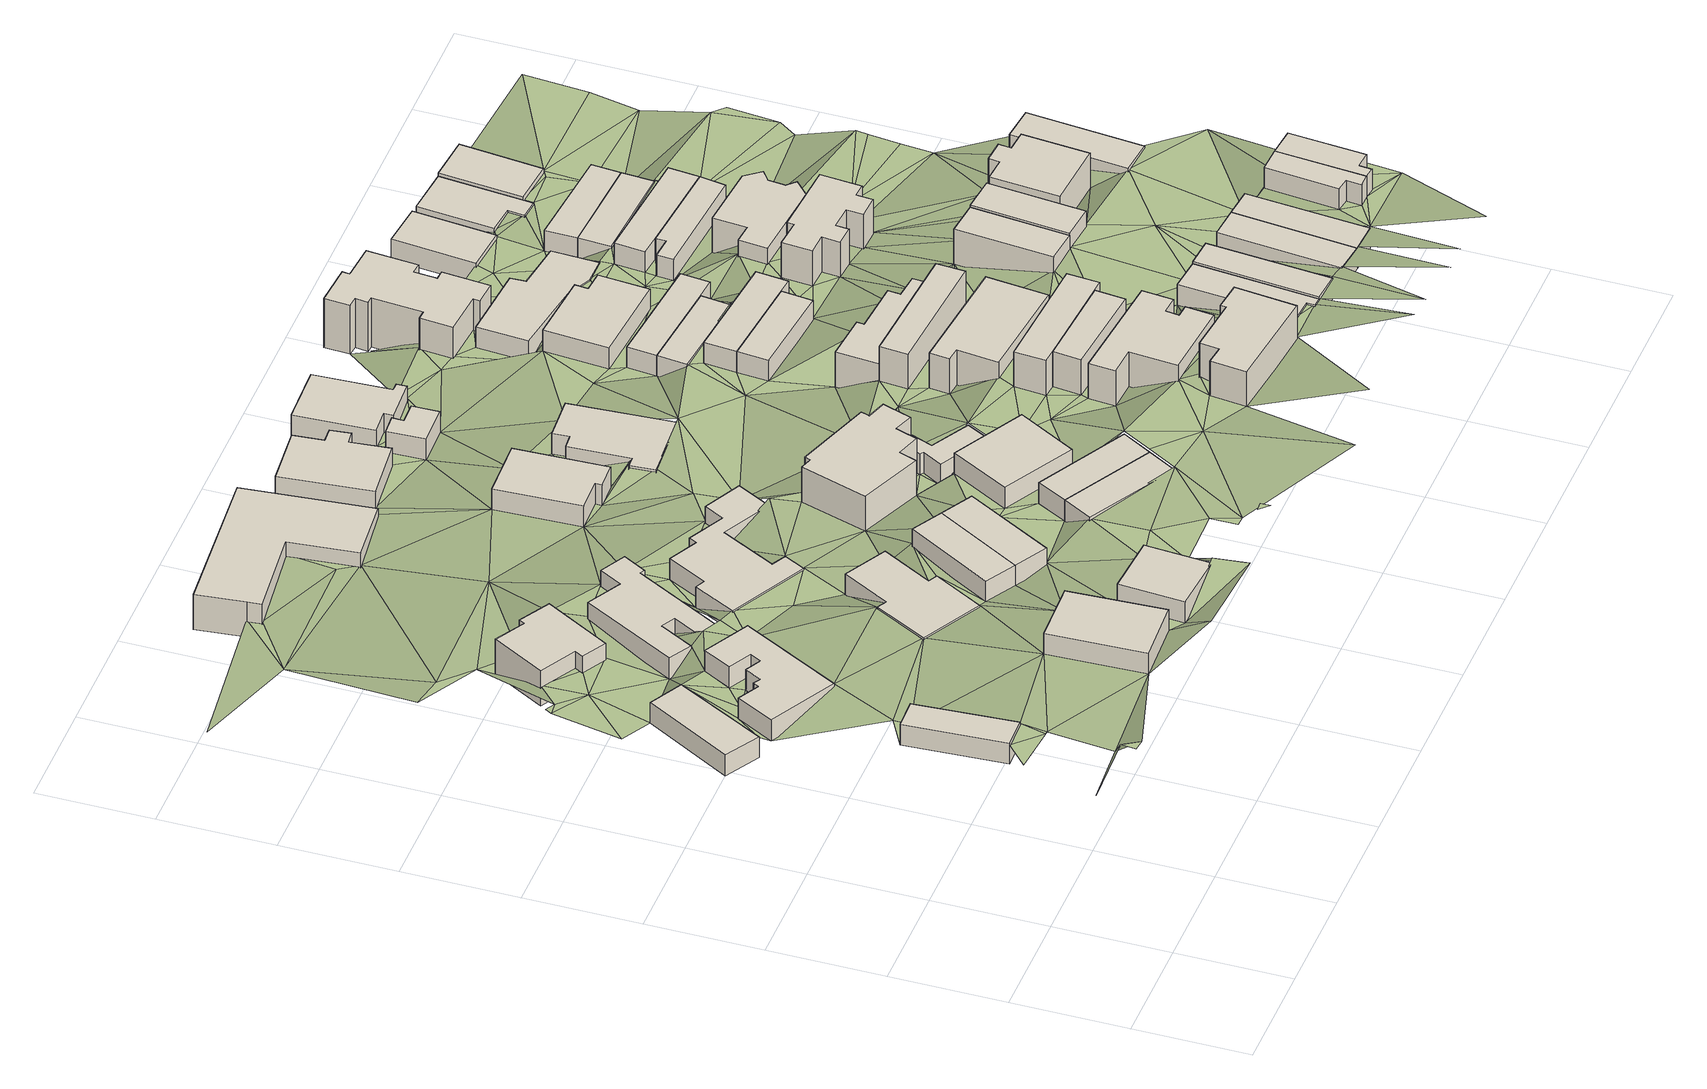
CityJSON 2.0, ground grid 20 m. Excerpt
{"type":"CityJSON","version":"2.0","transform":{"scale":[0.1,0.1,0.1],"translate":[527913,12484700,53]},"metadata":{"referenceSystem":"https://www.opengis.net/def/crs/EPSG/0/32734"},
"CityObjects":{
"building1":{"type":"Building","attributes":{"address":"2 Grand Vue Road Walmer Estate Cape Town","building":"house","building:levels":1,"building_height":4.1,"plus_code":"4FRW3C7V+P49","ground_height":88.6,"roof_height":92.7},"geometry":[{"type":"Solid","lod":"1","boundaries":[[[[0,1,2,3]],[[1,4,5,2]],[[4,6,7,5]],[[6,0,3,7]],[[3,2,5,7]],[[6,4,1,0]]]]}]},
"building2":{"type":"Building","attributes":{"address":"39 Worcester Road Cape Town","building":"house","building:levels":1,"building_height":4.1,"plus_code":"4FRW3C7V+V48","ground_height":80.64,"roof_height":84.74},"geometry":[{"type":"Solid","lod":"1","boundaries":[[[[8,9,10,11]],[[9,12,13,10]],[[12,14,15,13]],[[14,8,11,15]],[[11,10,13,15]],[[14,12,9,8]]]]}]},
"building3":{"type":"Building","attributes":{"address":"41 Worcester Road Cape Town","building":"house","building:levels":1,"building_height":4.1,"plus_code":"4FRW3C7V+R5F","ground_height":84.6,"roof_height":88.7},"geometry":[{"type":"Solid","lod":"1","boundaries":[[[[16,17,18,19]],[[17,20,21,18]],[[20,22,23,21]],[[22,24,25,23]],[[24,26,27,25]],[[26,28,29,27]],[[28,30,31,29]],[[30,32,33,31]],[[32,34,35,33]],[[34,36,37,35]],[[36,38,39,37]],[[38,16,19,39]],[[19,18,21,23,25,27,29,31,33,35,37,39]],[[38,36,34,32,30,28,26,24,22,20,17,16]]]]}]},
"building4":{"type":"Building","attributes":{"address":"42 Worcester Road Walmer Estate Cape Town","building":"house","building:levels":1,"building_height":4.1,"plus_code":"4FRW3C7V+M65","ground_height":93.87,"roof_height":97.97},"geometry":[{"type":"Solid","lod":"1","boundaries":[[[[40,41,42,43]],[[41,44,45,42]],[[44,46,47,45]],[[46,40,43,47]],[[43,42,45,47]],[[46,44,41,40]]]]}]},
"building5":{"type":"Building","attributes":{"address":"60 Chester Road Walmer Estate Cape Town","building":"house","building:levels":2,"building_height":6.9,"plus_code":"4FRW3C7V+X5H","ground_height":76.66,"roof_height":83.56},"geometry":[{"type":"Solid","lod":"1","boundaries":[[[[48,49,50,51]],[[49,52,53,50]],[[52,54,55,53]],[[54,56,57,55]],[[56,58,59,57]],[[58,60,61,59]],[[60,62,63,61]],[[62,48,51,63]],[[51,50,53,55,57,59,61,63]],[[62,60,58,56,54,52,49,48]]]]}]},
"building6":{"type":"Building","attributes":{"address":"44 Worcester Road Walmer Estate Cape Town","building":"house","building:levels":1,"building_height":4.1,"plus_code":"4FRW3C7V+J8J","ground_height":93.87,"roof_height":97.97},"geometry":[{"type":"Solid","lod":"1","boundaries":[[[[64,65,66,67]],[[65,68,69,66]],[[68,70,71,69]],[[70,64,67,71]],[[67,66,69,71]],[[70,68,65,64]]]]}]},
"building7":{"type":"Building","attributes":{"address":"49 Worcester Road Cape Town","building":"house","building:levels":1,"building_height":4.1,"plus_code":"4FRW3C7V+Q7M","ground_height":86.13,"roof_height":90.23},"geometry":[{"type":"Solid","lod":"1","boundaries":[[[[72,73,74,75]],[[73,76,77,74]],[[76,78,79,77]],[[78,80,81,79]],[[80,82,83,81]],[[82,84,85,83]],[[84,86,87,85]],[[86,72,75,87]],[[75,74,77,79,81,83,85,87]],[[86,84,82,80,78,76,73,72]]]]}]},
"building8":{"type":"Building","attributes":{"address":"62 Chester Road Walmer Estate Cape Town","building":"house","building:levels":1,"building_height":4.1,"plus_code":"4FRW3C7V+W6G","ground_height":80.64,"roof_height":84.74},"geometry":[{"type":"Solid","lod":"1","boundaries":[[[[88,89,90,91]],[[89,92,93,90]],[[92,94,95,93]],[[94,96,97,95]],[[96,98,99,97]],[[98,100,101,99]],[[100,102,103,101]],[[102,104,105,103]],[[104,106,107,105]],[[106,108,109,107]],[[108,110,111,109]],[[110,88,91,111]],[[91,90,93,95,97,99,101,103,105,107,109,111]],[[110,108,106,104,102,100,98,96,94,92,89,88]]]]}]},
"building9":{"type":"Building","attributes":{"address":"51 Worcester Road Cape Town","building":"house","building:levels":1,"building_height":4.1,"plus_code":"4FRW3C7V+Q83","ground_height":90.18,"roof_height":94.28},"geometry":[{"type":"Solid","lod":"1","boundaries":[[[[112,113,114,115]],[[113,116,117,114]],[[116,118,119,117]],[[118,112,115,119]],[[115,114,117,119]],[[118,116,113,112]]]]}]},
"building10":{"type":"Building","attributes":{"address":"53 Worcester Road Cape Town","building":"house","building:levels":1,"building_height":4.1,"plus_code":"4FRW3C7V+P8X","ground_height":90.18,"roof_height":94.28},"geometry":[{"type":"Solid","lod":"1","boundaries":[[[[112,118,119,115]],[[118,120,121,119]],[[120,122,123,121]],[[122,112,115,123]],[[115,119,121,123]],[[122,120,118,112]]]]}]},
"building11":{"type":"Building","attributes":{"address":"64 Chester Road Walmer Estate Cape Town","building":"house","building:levels":1,"building_height":4.1,"plus_code":"4FRW3C7V+V7W","ground_height":81.93,"roof_height":86.03},"geometry":[{"type":"Solid","lod":"1","boundaries":[[[[124,125,126,127]],[[125,128,129,126]],[[128,130,131,129]],[[130,132,133,131]],[[132,134,135,133]],[[134,136,137,135]],[[136,138,139,137]],[[138,140,141,139]],[[140,142,143,141]],[[142,144,145,143]],[[144,146,147,145]],[[146,148,149,147]],[[148,150,151,149]],[[150,124,127,151]],[[127,126,129,131,133,135,137,139,141,143,145,147,149,151]],[[150,148,146,144,142,140,138,136,134,132,130,128,125,124]]]]}]},
"building12":{"type":"Building","attributes":{"address":"Cape Town","building":"house","building:levels":1,"building_height":4.1,"plus_code":"4FRW3C7V+MCR","ground_height":91.37,"roof_height":95.47},"geometry":[{"type":"Solid","lod":"1","boundaries":[[[[152,153,154,155]],[[153,156,157,154]],[[156,158,159,157]],[[158,152,155,159]],[[155,154,157,159]],[[158,156,153,152]]]]}]},
"building13":{"type":"Building","attributes":{"address":"Walmer Estate Cape Town","building":"yes","building:levels":2,"building_height":6.9,"plus_code":"4FRW3C8V+48R","ground_height":69.37,"roof_height":76.27},"geometry":[{"type":"Solid","lod":"1","boundaries":[[[[160,161,162,163]],[[161,164,165,162]],[[164,166,167,165]],[[166,168,169,167]],[[168,170,171,169]],[[170,172,173,171]],[[172,160,163,173]],[[163,162,165,167,169,171,173]],[[172,170,168,166,164,161,160]]]]}]},
"building14":{"type":"Building","attributes":{"address":"34 Cape Town","building":"house","building:levels":1,"building_height":4.1,"plus_code":"4FRW3C7V+PC3","ground_height":91.37,"roof_height":95.47},"geometry":[{"type":"Solid","lod":"1","boundaries":[[[[153,152,155,154]],[[152,174,175,155]],[[174,176,177,175]],[[176,153,154,177]],[[154,155,175,177]],[[176,174,152,153]]]]}]},
"building15":{"type":"Building","attributes":{"address":"82 Upper Park Road Cape Town","building":"house","building:levels":1,"building_height":4.1,"plus_code":"4FRW3C7V+QC3","ground_height":91.37,"roof_height":95.47},"geometry":[{"type":"Solid","lod":"1","boundaries":[[[[178,179,180,181]],[[179,182,183,180]],[[182,184,185,183]],[[184,178,181,185]],[[181,180,183,185]],[[184,182,179,178]]]]}]},
"building16":{"type":"Building","attributes":{"address":"66 Chester Road Walmer Estate Cape Town","building":"house","building:levels":2,"building_height":6.9,"plus_code":"4FRW3C7V+R9Q","ground_height":87.43,"roof_height":94.33},"geometry":[{"type":"Solid","lod":"1","boundaries":[[[[186,187,188,189]],[[187,190,191,188]],[[190,192,193,191]],[[192,194,195,193]],[[194,196,197,195]],[[196,198,199,197]],[[198,200,201,199]],[[200,202,203,201]],[[202,204,205,203]],[[204,206,207,205]],[[206,208,209,207]],[[208,186,189,209]],[[189,188,191,193,195,197,199,201,203,205,207,209]],[[208,206,204,202,200,198,196,194,192,190,187,186]]]]}]},
"building17":{"type":"Building","attributes":{"address":"53 Chester Road Walmer Estate Cape Town","building":"house","building:levels":1,"building_height":4.1,"plus_code":"4FRW3C8V+296","ground_height":78.88,"roof_height":82.98},"geometry":[{"type":"Solid","lod":"1","boundaries":[[[[210,211,212,213]],[[211,214,215,212]],[[214,216,217,215]],[[216,218,219,217]],[[218,220,221,219]],[[220,210,213,221]],[[213,212,215,217,219,221]],[[220,218,216,214,211,210]]]]}]},
"building18":{"type":"Building","attributes":{"building":"garage","building:levels":1,"building_height":4.1,"plus_code":"4FRW3C7V+RC4","ground_height":87.43,"roof_height":91.53},"geometry":[{"type":"Solid","lod":"1","boundaries":[[[[222,223,224,225]],[[223,226,227,224]],[[226,228,229,227]],[[228,230,231,229]],[[230,232,233,231]],[[232,234,235,233]],[[234,236,237,235]],[[236,222,225,237]],[[225,224,227,229,231,233,235,237]],[[236,234,232,230,228,226,223,222]]]]}]},
"building19":{"type":"Building","attributes":{"address":"8 Coronation Road Walmer Estate Cape Town","building":"house","building:levels":2,"building_height":6.9,"plus_code":"4FRW3C8V+49R","ground_height":71.41,"roof_height":78.31},"geometry":[{"type":"Solid","lod":"1","boundaries":[[[[238,239,240,241]],[[239,242,243,240]],[[242,244,245,243]],[[244,246,247,245]],[[246,248,249,247]],[[248,250,251,249]],[[250,252,253,251]],[[252,238,241,253]],[[241,240,243,245,247,249,251,253]],[[252,250,248,246,244,242,239,238]]]]}]},
"building20":{"type":"Building","attributes":{"address":"76 Upper Park Road Walmer Estate Cape Town","building":"house","building:levels":1,"building_height":4.1,"plus_code":"4FRW3C7V+XCV","ground_height":78.88,"roof_height":82.98},"geometry":[{"type":"Solid","lod":"1","boundaries":[[[[254,255,256,257]],[[255,258,259,256]],[[258,260,261,259]],[[260,262,263,261]],[[262,264,265,263]],[[264,266,267,265]],[[266,268,269,267]],[[268,254,257,269]],[[257,256,259,261,263,265,267,269]],[[268,266,264,262,260,258,255,254]]]]}]},
"building21":{"type":"Building","attributes":{"address":"105 Upper Park Road Walmer Estate Cape Town","building":"house","building:levels":2,"building_height":6.9,"plus_code":"4FRW3C7V+MG5","ground_height":95.99,"roof_height":102.89},"geometry":[{"type":"Solid","lod":"1","boundaries":[[[[270,271,272,273]],[[271,274,275,272]],[[274,276,277,275]],[[276,278,279,277]],[[278,280,281,279]],[[280,282,283,281]],[[282,284,285,283]],[[284,270,273,285]],[[273,272,275,277,279,281,283,285]],[[284,282,280,278,276,274,271,270]]]]}]},
"building22":{"type":"Building","attributes":{"address":"Walmer Estate Cape Town","building":"garage","building:levels":1,"building_height":4.1,"plus_code":"4FRW3C8V+4C2","ground_height":75.05,"roof_height":79.15},"geometry":[{"type":"Solid","lod":"1","boundaries":[[[[286,287,288,289]],[[287,290,291,288]],[[290,292,293,291]],[[292,294,295,293]],[[294,296,297,295]],[[296,286,289,297]],[[289,288,291,293,295,297]],[[296,294,292,290,287,286]]]]}]},
"building23":{"type":"Building","attributes":{"address":"103 Upper Park Road Walmer Estate Cape Town","building":"house","building:levels":2,"building_height":6.9,"plus_code":"4FRW3C7V+PG5","ground_height":91.89,"roof_height":98.79},"geometry":[{"type":"Solid","lod":"1","boundaries":[[[[298,299,300,301]],[[299,302,303,300]],[[302,304,305,303]],[[304,306,307,305]],[[306,308,309,307]],[[308,310,311,309]],[[310,312,313,311]],[[312,314,315,313]],[[314,316,317,315]],[[316,298,301,317]],[[301,300,303,305,307,309,311,313,315,317]],[[316,314,312,310,308,306,304,302,299,298]]]]}]},
"building24":{"type":"Building","attributes":{"address":"99 Upper Park Road Walmer Estate Cape Town","building":"house","building:levels":2,"building_height":6.9,"plus_code":"4FRW3C7V+PGX","ground_height":91.89,"roof_height":98.79},"geometry":[{"type":"Solid","lod":"1","boundaries":[[[[318,319,320,321]],[[319,322,323,320]],[[322,324,325,323]],[[324,318,321,325]],[[321,320,323,325]],[[324,322,319,318]]]]}]},
"building25":{"type":"Building","attributes":{"address":"97 Upper Park Road Walmer Estate Cape Town","building":"house","building:levels":2,"building_height":6.9,"plus_code":"4FRW3C7V+QG9","ground_height":91.89,"roof_height":98.79},"geometry":[{"type":"Solid","lod":"1","boundaries":[[[[319,318,321,320]],[[318,326,327,321]],[[326,328,329,327]],[[328,330,331,329]],[[330,332,333,331]],[[332,319,320,333]],[[320,321,327,329,331,333]],[[332,330,328,326,318,319]]]]}]},
"building26":{"type":"Building","attributes":{"address":"10 Coronation Road Walmer Estate Cape Town","building":"house","building:levels":2,"building_height":6.9,"plus_code":"4FRW3C8V+5C3","ground_height":71.41,"roof_height":78.31},"geometry":[{"type":"Solid","lod":"1","boundaries":[[[[334,335,336,337]],[[335,338,339,336]],[[338,340,341,339]],[[340,342,343,341]],[[342,344,345,343]],[[344,346,347,345]],[[346,348,349,347]],[[348,334,337,349]],[[337,336,339,341,343,345,347,349]],[[348,346,344,342,340,338,335,334]]]]}]},
"building27":{"type":"Building","attributes":{"address":"95 Upper Park Road Walmer Estate Cape Town","building":"house","building:levels":2,"building_height":6.9,"plus_code":"4FRW3C7V+RH2","ground_height":87.96,"roof_height":94.86},"geometry":[{"type":"Solid","lod":"1","boundaries":[[[[350,351,352,353]],[[351,354,355,352]],[[354,356,357,355]],[[356,358,359,357]],[[358,360,361,359]],[[360,350,353,361]],[[353,352,355,357,359,361]],[[360,358,356,354,351,350]]]]}]},
"building28":{"type":"Building","attributes":{"address":"93 Upper Park Road Walmer Estate Cape Town","building":"house","building:levels":2,"building_height":6.9,"plus_code":"4FRW3C7V+RGX","ground_height":87.96,"roof_height":94.86},"geometry":[{"type":"Solid","lod":"1","boundaries":[[[[362,363,364,365]],[[363,366,367,364]],[[366,368,369,367]],[[368,370,371,369]],[[370,362,365,371]],[[365,364,367,369,371]],[[370,368,366,363,362]]]]}]},
"building29":{"type":"Building","attributes":{"address":"91 Upper Park Road Walmer Estate Cape Town","building":"house","building:levels":2,"building_height":6.9,"plus_code":"4FRW3C7V+VGH","ground_height":83.69,"roof_height":90.59},"geometry":[{"type":"Solid","lod":"1","boundaries":[[[[372,373,374,375]],[[373,376,377,374]],[[376,378,379,377]],[[378,380,381,379]],[[380,382,383,381]],[[382,384,385,383]],[[384,386,387,385]],[[386,372,375,387]],[[375,374,377,379,381,383,385,387]],[[386,384,382,380,378,376,373,372]]]]}]},
"building30":{"type":"Building","attributes":{"address":"89 Upper Park Road Walmer Estate Cape Town","building":"house","building:levels":1,"building_height":4.1,"plus_code":"4FRW3C7V+WGG","ground_height":83.69,"roof_height":87.79},"geometry":[{"type":"Solid","lod":"1","boundaries":[[[[388,389,390,391]],[[389,392,393,390]],[[392,394,395,393]],[[394,388,391,395]],[[391,390,393,395]],[[394,392,389,388]]]]}]},
"building31":{"type":"Building","attributes":{"address":"3 Eden Road Walmer Estate Cape Town","building":"house","building:levels":1,"building_height":4.1,"plus_code":"4FRW3C7V+MJF","ground_height":92.52,"roof_height":96.62},"geometry":[{"type":"Solid","lod":"1","boundaries":[[[[396,397,398,399]],[[397,400,401,398]],[[400,402,403,401]],[[402,404,405,403]],[[404,406,407,405]],[[406,396,399,407]],[[399,398,401,403,405,407]],[[406,404,402,400,397,396]]]]}]},
"building32":{"type":"Building","attributes":{"address":"87 Upper Park Road Walmer Estate Cape Town","building":"house","building:levels":1,"building_height":4.1,"plus_code":"4FRW3C7V+WGX","ground_height":83.69,"roof_height":87.79},"geometry":[{"type":"Solid","lod":"1","boundaries":[[[[389,388,391,390]],[[388,408,409,391]],[[408,410,411,409]],[[410,412,413,411]],[[412,389,390,413]],[[390,391,409,411,413]],[[412,410,408,388,389]]]]}]},
"building33":{"type":"Building","attributes":{"address":"85 Upper Park Road Walmer Estate Cape Town","building":"house","building:levels":1,"building_height":4.1,"plus_code":"4FRW3C7V+XGH","ground_height":79.6,"roof_height":83.7},"geometry":[{"type":"Solid","lod":"1","boundaries":[[[[414,415,416,417]],[[415,418,419,416]],[[418,420,421,419]],[[420,414,417,421]],[[417,416,419,421]],[[420,418,415,414]]]]}]},
"building34":{"type":"Building","attributes":{"address":"5 Eden Road Walmer Estate Cape Town","building":"house","building:levels":1,"building_height":4.1,"plus_code":"4FRW3C7V+MJH","ground_height":92.95,"roof_height":97.05},"geometry":[{"type":"Solid","lod":"1","boundaries":[[[[422,423,424,425]],[[423,426,427,424]],[[426,428,429,427]],[[428,422,425,429]],[[425,424,427,429]],[[428,426,423,422]]]]}]},
"building35":{"type":"Building","attributes":{"address":"83 Upper Park Road Walmer Estate Cape Town","building":"house","building:levels":1,"building_height":4.1,"plus_code":"4FRW3C7V+XGX","ground_height":79.6,"roof_height":83.7},"geometry":[{"type":"Solid","lod":"1","boundaries":[[[[414,420,421,417]],[[420,430,431,421]],[[430,432,433,431]],[[432,434,435,433]],[[434,414,417,435]],[[417,421,431,433,435]],[[434,432,430,420,414]]]]}]},
"building36":{"type":"Building","attributes":{"address":"81 Upper Park Road Walmer Estate Cape Town","building":"house","building:levels":1,"building_height":4.1,"plus_code":"4FRW3C8V+2GH","ground_height":79.6,"roof_height":83.7},"geometry":[{"type":"Solid","lod":"1","boundaries":[[[[436,437,438,439]],[[437,440,441,438]],[[440,442,443,441]],[[442,444,445,443]],[[444,446,447,445]],[[446,436,439,447]],[[439,438,441,443,445,447]],[[446,444,442,440,437,436]]]]}]},
"building37":{"type":"Building","attributes":{"address":"7 Eden Road Walmer Estate Cape Town","building":"house","building:levels":1,"building_height":4.1,"plus_code":"4FRW3C7V+MM8","ground_height":92.95,"roof_height":97.05},"geometry":[{"type":"Solid","lod":"1","boundaries":[[[[448,449,450,451]],[[449,452,453,450]],[[452,454,455,453]],[[454,448,451,455]],[[451,450,453,455]],[[454,452,449,448]]]]}]},
"building38":{"type":"Building","attributes":{"address":"77 Upper Park Road Walmer Estate Cape Town","building":"house","building:levels":3,"building_height":9.7,"plus_code":"4FRW3C8V+4GP","ground_height":71.91,"roof_height":81.61},"geometry":[{"type":"Solid","lod":"1","boundaries":[[[[456,457,458,459]],[[457,460,461,458]],[[460,462,463,461]],[[462,464,465,463]],[[464,466,467,465]],[[466,468,469,467]],[[468,470,471,469]],[[470,472,473,471]],[[472,474,475,473]],[[474,476,477,475]],[[476,478,479,477]],[[478,480,481,479]],[[480,482,483,481]],[[482,484,485,483]],[[484,486,487,485]],[[486,488,489,487]],[[488,490,491,489]],[[490,456,459,491]],[[459,458,461,463,465,467,469,471,473,475,477,479,481,483,485,487,489,491]],[[490,488,486,484,482,480,478,476,474,472,470,468,466,464,462,460,457,456]]]]}]},
"building39":{"type":"Building","attributes":{"address":"72B Chester Road Walmer Estate Cape Town","building":"apartments","building:levels":2,"building_height":6.9,"plus_code":"4FRW3C7V+RJ9","ground_height":88.38,"roof_height":95.28},"geometry":[{"type":"Solid","lod":"1","boundaries":[[[[492,493,494,495]],[[493,496,497,494]],[[496,498,499,497]],[[498,492,495,499]],[[495,494,497,499]],[[498,496,493,492]]]]}]},
"building40":{"type":"Building","attributes":{"address":"79 Upper Park Road Walmer Estate Cape Town","building":"house","building:levels":1,"building_height":4.1,"plus_code":"4FRW3C8V+3HC","ground_height":75.79,"roof_height":79.89},"geometry":[{"type":"Solid","lod":"1","boundaries":[[[[500,501,502,503]],[[501,504,505,502]],[[504,506,507,505]],[[506,508,509,507]],[[508,510,511,509]],[[510,512,513,511]],[[512,514,515,513]],[[514,500,503,515]],[[503,502,505,507,509,511,513,515]],[[514,512,510,508,506,504,501,500]]]]}]},
"building41":{"type":"Building","attributes":{"address":"9 Eden Road Walmer Estate Cape Town","building":"house","building:levels":1,"building_height":4.1,"plus_code":"4FRW3C7V+MP6","ground_height":92.95,"roof_height":97.05},"geometry":[{"type":"Solid","lod":"1","boundaries":[[[[449,448,451,450]],[[448,516,517,451]],[[516,518,519,517]],[[518,449,450,519]],[[450,451,517,519]],[[518,516,448,449]]]]}]},
"building42":{"type":"Building","attributes":{"address":"72A Chester Road Walmer Estate Cape Town","building":"apartments","building:levels":2,"building_height":6.9,"plus_code":"4FRW3C7V+RM7","ground_height":88.69,"roof_height":95.59},"geometry":[{"type":"Solid","lod":"1","boundaries":[[[[520,521,522,523]],[[521,524,525,522]],[[524,526,527,525]],[[526,520,523,527]],[[523,522,525,527]],[[526,524,521,520]]]]}]},
"building43":{"type":"Building","attributes":{"address":"84 Upper Duke Street Walmer Estate Cape Town","building":"house","building:levels":2,"building_height":6.9,"plus_code":"4FRW3C7V+WJQ","ground_height":84.19,"roof_height":91.09},"geometry":[{"type":"Solid","lod":"1","boundaries":[[[[528,529,530,531]],[[529,532,533,530]],[[532,534,535,533]],[[534,536,537,535]],[[536,538,539,537]],[[538,540,541,539]],[[540,542,543,541]],[[542,544,545,543]],[[544,546,547,545]],[[546,548,549,547]],[[548,550,551,549]],[[550,552,553,551]],[[552,554,555,553]],[[554,528,531,555]],[[531,530,533,535,537,539,541,543,545,547,549,551,553,555]],[[554,552,550,548,546,544,542,540,538,536,534,532,529,528]]]]}]},
"building44":{"type":"Building","attributes":{"address":"11 Eden Road Walmer Estate Cape Town","building":"house","building:levels":1,"building_height":4.1,"plus_code":"4FRW3C7V+MP8","ground_height":97.29,"roof_height":101.39},"geometry":[{"type":"Solid","lod":"1","boundaries":[[[[556,557,558,559]],[[557,560,561,558]],[[560,562,563,561]],[[562,564,565,563]],[[564,566,567,565]],[[566,556,559,567]],[[559,558,561,563,565,567]],[[566,564,562,560,557,556]]]]}]},
"building45":{"type":"Building","attributes":{"address":"13 Eden Road Walmer Estate Cape Town","building":"house","building:levels":1,"building_height":4.1,"plus_code":"4FRW3C7V+MQ6","ground_height":97.29,"roof_height":101.39},"geometry":[{"type":"Solid","lod":"1","boundaries":[[[[557,556,559,558]],[[556,568,569,559]],[[568,570,571,569]],[[570,572,573,571]],[[572,574,575,573]],[[574,557,558,575]],[[558,559,569,571,573,575]],[[574,572,570,568,556,557]]]]}]},
"building46":{"type":"Building","attributes":{"address":"82 Upper Duke Street Walmer Estate Cape Town","building":"house","building:levels":2,"building_height":6.9,"plus_code":"4FRW3C7V+XM6","ground_height":80.09,"roof_height":86.99},"geometry":[{"type":"Solid","lod":"1","boundaries":[[[[576,577,578,579]],[[577,580,581,578]],[[580,582,583,581]],[[582,584,585,583]],[[584,586,587,585]],[[586,588,589,587]],[[588,590,591,589]],[[590,592,593,591]],[[592,594,595,593]],[[594,576,579,595]],[[579,578,581,583,585,587,589,591,593,595]],[[594,592,590,588,586,584,582,580,577,576]]]]}]},
"building47":{"type":"Building","attributes":{"address":"80 Upper Duke Street Walmer Estate Cape Town","building":"house","building:levels":1,"building_height":4.1,"plus_code":"4FRW3C8V+2J5","ground_height":80.09,"roof_height":84.19},"geometry":[{"type":"Solid","lod":"1","boundaries":[[[[596,597,598,599]],[[597,600,601,598]],[[600,602,603,601]],[[602,604,605,603]],[[604,606,607,605]],[[606,596,599,607]],[[599,598,601,603,605,607]],[[606,604,602,600,597,596]]]]}]},
"building48":{"type":"Building","attributes":{"address":"74 Chester Road Walmer Estate Cape Town","building":"house","building:levels":2,"building_height":6.9,"plus_code":"4FRW3C7V+RP7","ground_height":88.69,"roof_height":95.59},"geometry":[{"type":"Solid","lod":"1","boundaries":[[[[608,609,610,611]],[[609,612,613,610]],[[612,614,615,613]],[[614,616,617,615]],[[616,618,619,617]],[[618,620,621,619]],[[620,622,623,621]],[[622,608,611,623]],[[611,610,613,615,617,619,621,623]],[[622,620,618,616,614,612,609,608]]]]}]},
"building49":{"type":"Building","attributes":{"address":"78 Upper Duke Street Walmer Estate Cape Town","building":"house","building:levels":1,"building_height":4.1,"plus_code":"4FRW3C8V+2MC","ground_height":80.09,"roof_height":84.19},"geometry":[{"type":"Solid","lod":"1","boundaries":[[[[596,624,625,599]],[[624,626,627,625]],[[626,628,629,627]],[[628,597,598,629]],[[597,596,599,598]],[[599,625,627,629,598]],[[597,628,626,624,596]]]]}]},
"building50":{"type":"Building","attributes":{"address":"20 Coronation Road Walmer Estate Cape Town","building":"house","building:levels":1,"building_height":4.1,"plus_code":"4FRW3C8V+4JV","ground_height":72.32,"roof_height":76.42},"geometry":[{"type":"Solid","lod":"1","boundaries":[[[[630,631,632,633]],[[631,634,635,632]],[[634,636,637,635]],[[636,630,633,637]],[[633,632,635,637]],[[636,634,631,630]]]]}]},
"building51":{"type":"Building","attributes":{"address":"Upper Duke Street Walmer Estate Cape Town","building":"house","building:levels":1,"building_height":4.1,"plus_code":"4FRW3C8V+3M3","ground_height":76.16,"roof_height":80.26},"geometry":[{"type":"Solid","lod":"1","boundaries":[[[[638,639,640,641]],[[639,642,643,640]],[[642,644,645,643]],[[644,638,641,645]],[[641,640,643,645]],[[644,642,639,638]]]]}]},
"building52":{"type":"Building","attributes":{"address":"Upper Duke Street Walmer Estate Cape Town","building":"house","building:levels":1,"building_height":4.1,"plus_code":"4FRW3C8V+3MF","ground_height":76.16,"roof_height":80.26},"geometry":[{"type":"Solid","lod":"1","boundaries":[[[[639,638,641,640]],[[638,646,647,641]],[[646,648,649,647]],[[648,639,640,649]],[[640,641,647,649]],[[648,646,638,639]]]]}]},
"building53":{"type":"Building","attributes":{"address":"76 Chester Road Walmer Estate Cape Town","building":"house","building:levels":1,"building_height":4.1,"plus_code":"4FRW3C7V+RQ2","ground_height":89.07,"roof_height":93.17},"geometry":[{"type":"Solid","lod":"1","boundaries":[[[[650,651,652,653]],[[651,654,655,652]],[[654,656,657,655]],[[656,650,653,657]],[[653,652,655,657]],[[656,654,651,650]]]]}]},
"building54":{"type":"Building","attributes":{"address":"22 Coronation Road Walmer Estate Cape Town","building":"house","building:levels":1,"building_height":4.1,"plus_code":"4FRW3C8V+4MR","ground_height":72.32,"roof_height":76.42},"geometry":[{"type":"Solid","lod":"1","boundaries":[[[[658,659,660,661]],[[659,662,663,660]],[[662,664,665,663]],[[664,666,667,665]],[[666,668,669,667]],[[668,670,671,669]],[[670,658,661,671]],[[661,660,663,665,667,669,671]],[[670,668,666,664,662,659,658]]]]}]},
"building55":{"type":"Building","attributes":{"address":"24 Coronation Road Walmer Estate Cape Town","building":"house","building:levels":1,"building_height":4.1,"plus_code":"4FRW3C8V+4MQ","ground_height":72.94,"roof_height":77.04},"geometry":[{"type":"Solid","lod":"1","boundaries":[[[[672,673,674,675]],[[673,676,677,674]],[[676,678,679,677]],[[678,672,675,679]],[[675,674,677,679]],[[678,676,673,672]]]]}]},
"terrain1":{"type":"TINRelief","geometry":[{"type":"CompositeSurface","lod":"1","boundaries":[[[680,681,682]],[[683,681,684]],[[681,683,682]],[[685,686,687]],[[688,686,685]],[[686,689,687]],[[686,688,689]],[[683,40,682]],[[688,682,40]],[[6,690,0]],[[46,689,688]],[[38,36,691]],[[689,46,6]],[[692,38,690]],[[46,688,40]],[[691,36,693]],[[81,690,6]],[[36,34,694]],[[694,34,32]],[[36,694,693]],[[8,695,696]],[[28,694,32]],[[81,692,690]],[[697,696,695]],[[6,46,81]],[[32,30,28]],[[22,694,28]],[[693,694,22]],[[698,697,699]],[[699,697,695]],[[22,28,24]],[[8,693,96]],[[41,40,700]],[[24,28,26]],[[693,22,20]],[[695,8,96]],[[699,695,701]],[[20,96,693]],[[701,695,702]],[[41,700,65]],[[703,699,701]],[[79,692,81]],[[46,83,81]],[[695,96,704]],[[96,20,705]],[[692,79,706]],[[707,701,702]],[[702,695,704]],[[46,44,83]],[[64,41,65]],[[20,708,705]],[[64,44,41]],[[708,20,706]],[[709,710,703]],[[711,65,700]],[[48,703,701]],[[710,709,712]],[[713,705,708]],[[706,714,708]],[[96,715,704]],[[83,44,116]],[[711,716,65]],[[703,48,60]],[[714,706,717]],[[79,718,706]],[[708,719,713]],[[62,60,48]],[[116,44,118]],[[720,44,64]],[[717,706,718]],[[721,712,722]],[[73,79,77]],[[704,715,723]],[[83,116,85]],[[118,44,720]],[[79,73,718]],[[724,716,711]],[[138,714,717]],[[725,709,703]],[[64,726,720]],[[726,716,724]],[[703,60,725]],[[727,717,718]],[[714,138,728]],[[729,85,116]],[[709,730,712]],[[727,718,73]],[[731,723,715]],[[726,724,732]],[[60,723,725]],[[729,87,85]],[[731,715,733]],[[712,734,722]],[[726,735,720]],[[87,729,736]],[[136,134,138]],[[73,736,727]],[[728,138,737]],[[735,726,732]],[[724,738,732]],[[134,737,138]],[[723,731,725]],[[730,709,725]],[[739,734,712]],[[737,134,740]],[[720,735,153]],[[741,742,743]],[[727,736,198]],[[198,736,729]],[[744,745,738]],[[153,746,720]],[[747,727,198]],[[130,740,134]],[[748,747,749]],[[720,746,750]],[[198,729,751]],[[730,739,712]],[[132,130,134]],[[735,732,752]],[[732,738,752]],[[214,731,740]],[[752,738,745]],[[725,731,214]],[[753,740,130]],[[176,746,153]],[[746,182,750]],[[196,747,198]],[[749,747,754]],[[755,734,739]],[[182,746,176]],[[198,751,200]],[[200,751,750]],[[754,747,196]],[[753,130,756]],[[750,182,179]],[[740,753,214]],[[730,725,211]],[[757,182,176]],[[755,739,730]],[[758,752,745]],[[200,750,179]],[[759,758,745]],[[725,214,211]],[[192,754,196]],[[196,194,192]],[[754,192,760]],[[761,757,176]],[[753,762,214]],[[179,234,200]],[[762,753,760]],[[763,752,758]],[[202,200,230]],[[200,234,230]],[[211,764,730]],[[762,218,214]],[[230,204,202]],[[765,234,179]],[[234,232,230]],[[218,216,214]],[[192,766,760]],[[761,763,758]],[[767,204,230]],[[758,759,284]],[[768,218,762]],[[764,211,769]],[[767,206,204]],[[765,179,770]],[[757,761,771]],[[767,772,206]],[[770,757,771]],[[768,773,218]],[[772,774,775]],[[773,220,218]],[[767,774,772]],[[764,769,250]],[[762,760,776]],[[775,777,772]],[[761,758,778]],[[765,770,777]],[[211,286,769]],[[773,779,220]],[[758,284,282]],[[766,780,781]],[[776,768,762]],[[761,312,771]],[[779,264,220]],[[286,211,210]],[[264,210,220]],[[778,758,282]],[[782,760,766]],[[778,312,761]],[[772,777,783]],[[770,771,332]],[[770,330,777]],[[781,772,783]],[[781,783,766]],[[264,260,210]],[[769,286,784]],[[312,310,771]],[[264,262,260]],[[770,332,330]],[[760,782,776]],[[322,771,310]],[[332,771,322]],[[282,280,785]],[[778,282,785]],[[284,786,787]],[[777,354,783]],[[777,330,788]],[[210,260,789]],[[778,314,312]],[[363,766,783]],[[777,788,354]],[[319,332,322]],[[784,296,790]],[[286,296,784]],[[286,210,287]],[[790,296,791]],[[792,790,791]],[[789,287,210]],[[778,785,793]],[[363,386,766]],[[386,782,766]],[[794,792,791]],[[354,351,783]],[[366,783,351]],[[791,296,294]],[[783,366,363]],[[322,310,795]],[[788,356,354]],[[791,294,796]],[[797,793,785]],[[798,294,292]],[[778,793,799]],[[796,294,798]],[[292,290,798]],[[776,800,789]],[[416,776,782]],[[363,362,386]],[[330,801,788]],[[392,782,386]],[[798,290,802]],[[802,290,287]],[[310,803,795]],[[782,392,389]],[[800,776,414]],[[776,416,414]],[[799,793,804]],[[287,789,446]],[[351,805,366]],[[412,782,389]],[[804,787,806]],[[807,808,809]],[[787,810,811]],[[416,782,412]],[[807,799,804]],[[392,386,812]],[[813,808,807]],[[787,811,806]],[[801,330,814]],[[446,789,800]],[[287,815,802]],[[816,817,818]],[[811,810,819]],[[397,807,804]],[[820,821,795]],[[803,820,795]],[[806,397,804]],[[806,811,822]],[[813,807,397]],[[800,414,434]],[[817,802,815]],[[446,815,287]],[[436,800,434]],[[823,821,820]],[[820,803,823]],[[397,803,813]],[[812,824,392]],[[800,436,446]],[[825,805,351]],[[826,819,827]],[[397,823,803]],[[416,412,828]],[[812,829,830]],[[831,817,815]],[[832,826,827]],[[823,397,422]],[[446,501,815]],[[814,823,833]],[[830,824,812]],[[434,834,436]],[[801,814,833]],[[835,815,501]],[[831,464,817]],[[831,815,835]],[[833,825,801]],[[500,835,501]],[[836,828,412]],[[837,832,838]],[[839,830,840]],[[823,422,841]],[[446,842,501]],[[833,823,841]],[[452,826,832]],[[835,500,843]],[[805,825,496]],[[824,844,845]],[[831,846,468]],[[805,496,847]],[[830,540,824]],[[826,452,428]],[[848,834,434]],[[833,496,825]],[[849,845,844]],[[839,540,830]],[[843,500,850]],[[839,847,496]],[[844,824,536]],[[851,837,852]],[[501,842,853]],[[850,500,854]],[[855,856,828]],[[540,536,824]],[[828,836,855]],[[849,844,534]],[[422,428,857]],[[849,534,836]],[[534,844,536]],[[857,841,422]],[[500,858,854]],[[859,842,860]],[[496,542,839]],[[542,540,839]],[[428,452,857]],[[853,842,859]],[[859,834,861]],[[848,861,834]],[[540,538,536]],[[836,534,862]],[[836,863,855]],[[853,859,864]],[[449,857,452]],[[854,865,866]],[[863,848,855]],[[867,866,868]],[[836,862,863]],[[854,858,865]],[[604,861,848]],[[857,869,841]],[[534,529,862]],[[851,566,562]],[[870,868,866]],[[529,534,532]],[[626,859,861]],[[866,865,870]],[[604,848,863]],[[604,602,861]],[[542,496,871]],[[859,626,864]],[[562,518,851]],[[851,872,873]],[[871,496,520]],[[861,602,628]],[[556,566,851]],[[628,626,861]],[[449,518,857]],[[564,562,566]],[[865,858,874]],[[858,875,876]],[[877,544,542]],[[878,864,626]],[[597,628,602]],[[542,871,877]],[[604,863,577]],[[873,556,851]],[[560,518,562]],[[597,602,600]],[[869,609,526]],[[858,876,874]],[[520,879,871]],[[865,874,880]],[[881,577,863]],[[529,882,862]],[[857,883,869]],[[526,879,520]],[[626,884,878]],[[885,518,560]],[[556,873,886]],[[609,608,526]],[[518,883,857]],[[609,869,612]],[[887,886,888]],[[639,876,878]],[[878,884,639]],[[608,879,526]],[[888,886,873]],[[876,648,874]],[[577,889,604]],[[879,890,891]],[[892,880,874]],[[876,639,648]],[[893,882,529]],[[620,879,608]],[[883,612,869]],[[890,879,620]],[[648,892,874]],[[873,894,888]],[[608,622,620]],[[626,895,884]],[[894,896,888]],[[897,518,885]],[[893,890,898]],[[518,897,883]],[[882,893,899]],[[577,900,889]],[[893,898,899]],[[648,901,892]],[[885,896,897]],[[902,899,903]],[[892,901,904]],[[905,890,620]],[[618,616,614]],[[883,651,612]],[[892,904,636]],[[906,903,899]],[[890,905,898]],[[907,901,648]],[[884,895,908]],[[900,906,889]],[[612,651,614]],[[905,620,618]],[[904,901,909]],[[618,614,651]],[[897,910,883]],[[889,906,911]],[[912,889,911]],[[913,907,648]],[[898,914,899]],[[618,651,905]],[[895,912,911]],[[906,899,914]],[[908,895,911]],[[905,915,898]],[[915,916,898]],[[917,907,918]],[[651,650,905]],[[919,911,906]],[[916,914,898]],[[907,913,918]],[[920,917,918]],[[919,906,914]],[[921,908,911]],[[918,913,920]],[[922,908,921]],[[919,923,911]],[[924,913,922]],[[911,923,921]],[[920,913,924]],[[924,922,921]],[[678,920,925]],[[923,926,921]],[[924,927,920]],[[925,920,927]]]}]}
},
"vertices":[
[123,490,199],[134,314,199],[134,314,240],[123,490,240],[189,316,199],[189,316,240],[177,492,199],[177,492,240],
[143,907,119],[57,754,119],[57,754,160],[143,907,160],[117,719,119],[117,719,160],[201,876,119],[201,876,160],
[233,636,159],[326,810,159],[326,810,200],[233,636,200],[246,853,159],[246,853,200],[219,803,159],[219,803,200],[259,782,159],[259,782,200],[249,763,159],[249,763,200],[222,777,159],[222,777,200],[206,748,159],[206,748,200],[194,755,159],[194,755,200],[188,745,159],[188,745,200],[151,765,159],[151,765,200],[115,699,159],[115,699,200],
[354,162,251],[467,168,251],[467,168,292],[354,162,292],[459,336,251],[459,336,292],[348,332,251],[348,332,292],
[228,1190,79],[176,1098,79],[176,1098,148],[228,1190,148],[239,1063,79],[239,1063,148],[231,1049,79],[231,1049,148],[274,1025,79],[274,1025,148],[339,1140,79],[339,1140,148],[285,1171,79],[285,1171,148],[280,1161,79],[280,1161,148],
[501,264,251],[493,150,251],[493,150,292],[501,264,292],[599,142,251],[599,142,292],[607,257,251],[607,257,292],
[553,663,174],[479,703,174],[479,703,215],[553,663,215],[434,620,174],[434,620,215],[418,629,174],[418,629,215],[368,536,174],[368,536,215],[473,480,174],[473,480,215],[521,567,174],[521,567,215],[505,575,174],[505,575,215],
[474,1063,119],[429,1087,119],[429,1087,160],[474,1063,160],[407,1047,119],[407,1047,160],[347,1080,119],[347,1080,160],[257,915,119],[257,915,160],[297,893,119],[297,893,160],[329,952,119],[329,952,160],[353,939,119],[353,939,160],[322,882,119],[322,882,160],[355,865,119],[355,865,160],[443,1027,119],[443,1027,160],[451,1022,119],[451,1022,160],
[624,595,215],[571,625,215],[571,625,255],[624,595,255],[485,474,215],[485,474,255],[538,444,215],[538,444,255],
[594,412,215],[594,412,255],[679,564,215],[679,564,255],
[683,947,132],[617,980,132],[617,980,173],[683,947,173],[599,945,132],[599,945,173],[534,978,132],[534,978,173],[527,964,132],[527,964,173],[476,990,132],[476,990,173],[440,921,132],[440,921,173],[423,929,132],[423,929,173],[385,855,132],[385,855,173],[521,785,132],[521,785,173],[540,822,132],[540,822,173],[515,835,132],[515,835,173],[565,931,132],[565,931,173],[651,887,132],[651,887,173],
[858,334,226],[702,420,226],[702,420,267],[858,334,267],[674,369,226],[674,369,267],[829,283,226],[829,283,267],
[267,1699,6],[276,1615,6],[276,1615,75],[267,1699,75],[279,1590,6],[279,1590,75],[437,1606,6],[437,1606,75],[449,1487,6],[449,1487,75],[563,1498,6],[563,1498,75],[541,1722,6],[541,1722,75],
[888,386,226],[888,386,267],[730,472,226],[730,472,267],
[882,552,226],[757,620,226],[757,620,267],[882,552,267],[701,518,226],[701,518,267],[825,450,226],[825,450,267],
[849,768,187],[815,779,187],[815,779,256],[849,768,256],[820,794,187],[820,794,256],[685,840,187],[685,840,256],[681,830,187],[681,830,256],[660,837,187],[660,837,256],[623,720,187],[623,720,256],[733,674,187],[733,674,256],[744,705,187],[744,705,256],[785,691,187],[785,691,256],[798,729,187],[798,729,256],[832,717,187],[832,717,256],
[693,1324,101],[587,1320,101],[587,1320,142],[693,1324,142],[593,1171,101],[593,1171,142],[652,1173,101],[652,1173,142],[652,1161,101],[652,1161,142],[699,1163,101],[699,1163,142],
[876,638,187],[810,675,187],[810,675,228],[876,638,228],[824,712,187],[824,712,228],[801,723,187],[801,723,228],[784,686,187],[784,686,228],[789,681,187],[789,681,228],[769,646,187],[769,646,228],[856,600,187],[856,600,228],
[687,1518,27],[680,1587,27],[680,1587,96],[687,1518,96],[702,1589,27],[702,1589,96],[698,1625,27],[698,1625,96],[672,1623,27],[672,1623,96],[667,1676,27],[667,1676,96],[561,1666,27],[561,1666,96],[577,1507,27],[577,1507,96],
[715,1094,101],[838,1101,101],[838,1101,142],[715,1094,142],[826,1282,101],[826,1282,142],[748,1277,101],[748,1277,142],[750,1248,101],[750,1248,142],[724,1246,101],[724,1246,142],[730,1139,101],[730,1139,142],[712,1138,101],[712,1138,142],
[1188,206,273],[1200,313,273],[1200,313,342],[1188,206,342],[1150,319,273],[1150,319,342],[1149,309,273],[1149,309,342],[1051,319,273],[1051,319,342],[1047,285,273],[1047,285,342],[1014,289,273],[1014,289,342],[1007,226,273],[1007,226,342],
[716,1472,63],[788,1474,63],[788,1474,104],[716,1472,104],[787,1521,63],[787,1521,104],[749,1520,63],[749,1520,104],[749,1540,63],[749,1540,104],[714,1538,63],[714,1538,104],
[1173,337,232],[1178,386,232],[1178,386,301],[1173,337,301],[1155,388,232],[1155,388,301],[1158,411,232],[1158,411,301],[1189,409,232],[1189,409,301],[1194,463,232],[1194,463,301],[995,482,232],[995,482,301],[991,436,232],[991,436,301],[1043,432,232],[1043,432,301],[1036,349,232],[1036,349,301],
[1171,532,232],[1005,544,232],[1005,544,301],[1171,532,301],[1000,495,232],[1000,495,301],[1166,480,232],[1166,480,301],
[1192,531,232],[1192,531,301],[1196,587,232],[1196,587,301],[985,601,232],[985,601,301],[981,546,232],[981,546,301],
[820,1697,27],[714,1693,27],[714,1693,96],[820,1697,96],[721,1556,27],[721,1556,96],[764,1558,27],[764,1558,96],[765,1542,27],[765,1542,96],[841,1546,27],[841,1546,96],[840,1564,27],[840,1564,96],[826,1564,27],[826,1564,96],
[1195,719,192],[987,740,192],[987,740,261],[1195,719,261],[983,705,192],[983,705,261],[1008,702,192],[1008,702,261],[1000,631,192],[1000,631,261],[1184,612,192],[1184,612,261],
[985,818,192],[977,819,192],[977,819,261],[985,818,261],[973,770,192],[973,770,261],[1198,753,192],[1198,753,261],[1201,803,192],[1201,803,261],
[985,818,150],[1201,803,150],[1201,803,219],[985,818,219],[1204,843,150],[1204,843,219],[1161,847,150],[1161,847,219],[1163,869,150],[1163,869,219],[1072,876,150],[1072,876,219],[1073,889,150],[1073,889,219],[991,896,150],[991,896,219],
[1141,1036,150],[976,1052,150],[976,1052,191],[1141,1036,191],[971,998,150],[971,998,191],[1135,982,150],[1135,982,191],
[1309,419,238],[1252,425,238],[1252,425,279],[1309,419,279],[1235,223,238],[1235,223,279],[1274,220,238],[1274,220,279],[1273,206,238],[1273,206,279],[1290,205,238],[1290,205,279],
[1168,1033,150],[1168,1033,191],[1174,1089,150],[1174,1089,191],[981,1108,150],[981,1108,191],
[975,1183,109],[969,1131,109],[969,1131,150],[975,1183,150],[1132,1115,109],[1132,1115,150],[1138,1167,109],[1138,1167,150],
[1309,419,242],[1290,205,242],[1290,205,283],[1309,419,283],[1341,200,242],[1341,200,283],[1359,415,242],[1359,415,283],
[1175,1164,109],[1175,1164,150],[1180,1215,109],[1180,1215,150],[980,1234,109],[980,1234,150],
[968,1259,109],[1128,1247,109],[1128,1247,150],[968,1259,150],[1135,1335,109],[1135,1335,150],[1098,1338,109],[1098,1338,150],[1100,1361,109],[1100,1361,150],[977,1371,109],[977,1371,150],
[1424,189,242],[1445,403,242],[1445,403,283],[1424,189,283],[1390,408,242],[1390,408,283],[1369,195,242],[1369,195,283],
[1100,1703,32],[1037,1708,32],[1037,1708,129],[1100,1703,129],[1038,1721,32],[1038,1721,129],[966,1726,32],[966,1726,129],[963,1682,32],[963,1682,129],[981,1680,32],[981,1680,129],[979,1658,32],[979,1658,129],[991,1657,32],[991,1657,129],[984,1569,32],[984,1569,129],[968,1570,32],[968,1570,129],[963,1513,32],[963,1513,129],[1040,1507,32],[1040,1507,129],[1039,1495,32],[1039,1495,129],[1081,1492,32],[1081,1492,129],[1088,1575,32],[1088,1575,129],[1071,1576,32],[1071,1576,129],[1074,1616,32],[1074,1616,129],[1093,1614,32],[1093,1614,129],
[1330,628,196],[1346,797,196],[1346,797,265],[1330,628,265],[1286,803,196],[1286,803,265],[1271,634,196],[1271,634,265],
[996,1487,71],[990,1398,71],[990,1398,112],[996,1487,112],[1120,1379,71],[1120,1379,112],[1164,1358,71],[1164,1358,112],[1210,1358,71],[1210,1358,112],[1213,1439,71],[1213,1439,112],[1129,1450,71],[1129,1450,112],[1128,1477,71],[1128,1477,112],
[1478,186,242],[1478,186,283],[1496,398,242],[1496,398,283],
[1346,797,200],[1330,628,200],[1330,628,269],[1346,797,269],[1391,622,200],[1391,622,269],[1407,791,200],[1407,791,269],
[1396,1061,155],[1266,1070,155],[1266,1070,224],[1396,1061,224],[1265,1058,155],[1265,1058,224],[1216,1062,155],[1216,1062,224],[1212,1009,155],[1212,1009,224],[1249,1007,155],[1249,1007,224],[1246,976,155],[1246,976,224],[1282,973,155],[1282,973,224],[1284,996,155],[1284,996,224],[1326,993,155],[1326,993,224],[1324,964,155],[1324,964,224],[1364,962,155],[1364,962,224],[1366,991,155],[1366,991,224],[1390,989,155],[1390,989,224],
[1546,215,286],[1559,371,286],[1559,371,327],[1546,215,327],[1515,373,286],[1515,373,327],[1502,245,286],[1502,245,327],[1526,242,286],[1526,242,327],[1523,216,286],[1523,216,327],
[1565,213,286],[1565,213,327],[1567,235,286],[1567,235,327],[1597,233,286],[1597,233,327],[1608,366,286],[1608,366,327],
[1402,1190,114],[1288,1200,114],[1288,1200,183],[1402,1190,183],[1283,1141,114],[1283,1141,183],[1249,1144,114],[1249,1144,183],[1244,1094,114],[1244,1094,183],[1390,1081,114],[1390,1081,183],[1416,1105,114],[1416,1105,183],[1402,1119,114],[1402,1119,183],[1405,1149,114],[1405,1149,183],[1423,1163,114],[1423,1163,183],
[1412,1263,114],[1244,1278,114],[1244,1278,155],[1412,1263,155],[1243,1260,114],[1243,1260,155],[1205,1263,114],[1205,1263,155],[1203,1234,114],[1203,1234,155],[1405,1218,114],[1405,1218,155],
[1422,792,200],[1412,672,200],[1412,672,269],[1422,792,269],[1529,663,200],[1529,663,269],[1539,780,200],[1539,780,269],[1502,783,200],[1502,783,269],[1504,805,200],[1504,805,269],[1465,808,200],[1465,808,269],[1463,789,200],[1463,789,269],
[1417,1317,114],[1417,1317,155],[1212,1335,114],[1212,1335,155],[1207,1282,114],[1207,1282,155],
[1201,1697,36],[1187,1552,36],[1187,1552,77],[1201,1697,77],[1264,1545,36],[1264,1545,77],[1278,1689,36],[1278,1689,77],
[1429,1398,74],[1253,1409,74],[1253,1409,115],[1429,1398,115],[1250,1353,74],[1250,1353,115],[1426,1342,74],[1426,1342,115],
[1433,1449,74],[1433,1449,115],[1254,1464,74],[1254,1464,115],
[1622,801,203],[1562,807,203],[1562,807,244],[1622,801,244],[1542,605,203],[1542,605,244],[1603,599,203],[1603,599,244],
[1373,1679,36],[1291,1687,36],[1291,1687,77],[1373,1679,77],[1278,1554,36],[1278,1554,77],[1327,1549,36],[1327,1549,77],[1324,1520,36],[1324,1520,77],[1358,1517,36],[1358,1517,77],[1360,1535,36],[1360,1535,77],
[1373,1679,42],[1360,1535,42],[1360,1535,83],[1373,1679,83],[1437,1528,42],[1437,1528,83],[1452,1672,42],[1452,1672,83],
[58,146,237],[149,137,272],[172,154,237],[167,109,272],[147,111,272],[93,277,237],[178,270,237],[134,314,237],[183,269,237],[189,316,237],[178,520,199],[117,719,159],[233,636,199],[201,876,159],[178,770,159],[178,1020,119],[91,936,119],[116,1060,119],[122,1071,119],[139,1062,119],[467,98,288],[176,1098,119],[231,1049,119],[229,1221,79],[274,1025,119],[297,893,159],[326,810,174],[239,1063,119],[322,882,174],[178,1270,79],[122,1281,79],[606,82,302],[178,1520,40],[329,952,132],[355,865,174],[347,1080,132],[599,142,302],[385,855,174],[427,770,174],[353,939,132],[594,412,226],[4,1586,30],[276,1615,40],[339,1140,132],[626,192,265],[427,1270,91],[607,257,265],[521,785,174],[443,1027,132],[571,625,226],[449,1487,51],[429,1087,132],[676,270,265],[407,1047,132],[279,1590,40],[674,369,265],[553,663,187],[451,1022,132],[734,194,265],[427,1520,51],[474,1063,132],[752,116,302],[736,115,302],[752,99,302],[735,146,265],[752,146,265],[676,520,226],[540,822,174],[515,835,174],[565,931,144],[679,564,226],[624,595,226],[829,283,273],[617,980,144],[651,887,187],[437,1606,51],[599,945,144],[825,450,232],[926,270,273],[926,20,311],[683,947,144],[888,386,273],[676,1020,144],[858,334,273],[563,1498,63],[856,600,232],[820,794,192],[801,723,192],[715,1094,144],[577,1507,63],[882,552,232],[926,520,232],[832,717,192],[712,1138,144],[824,712,192],[810,675,192],[838,1101,150],[876,638,232],[1036,349,273],[730,1139,144],[815,779,192],[849,768,192],[926,1020,150],[926,770,192],[687,1518,63],[1051,319,280],[1053,41,320],[1188,206,280],[1000,631,232],[826,1282,109],[680,1587,63],[721,1556,63],[702,1589,63],[1150,319,280],[698,1625,63],[1166,480,238],[764,1558,63],[1149,309,280],[765,1542,63],[1173,337,280],[926,1270,109],[1184,612,238],[841,1546,71],[1194,463,238],[1200,313,280],[1198,753,196],[1235,223,280],[1178,386,280],[1158,411,238],[1155,388,280],[1253,36,320],[1273,206,280],[1073,889,196],[1189,409,238],[1196,587,238],[926,1520,71],[826,1564,71],[840,1564,71],[820,1697,32],[1290,205,280],[1175,520,238],[1171,532,238],[1274,220,280],[1192,531,238],[1135,982,155],[1195,719,196],[1341,200,286],[1294,32,320],[1132,1115,155],[1072,876,196],[1163,869,196],[968,1570,71],[1369,195,286],[1271,634,238],[1128,1247,114],[963,1513,71],[1174,1089,155],[1424,189,286],[1376,19,325],[1204,843,196],[1161,847,196],[1330,628,242],[1100,1361,114],[1040,1507,71],[1175,1020,155],[1141,1036,155],[984,1569,71],[1201,803,196],[1180,1215,114],[1168,1033,155],[1039,1495,71],[1478,186,286],[1424,20,325],[1120,1379,114],[1081,1492,74],[1175,1164,114],[1138,1167,114],[1424,520,242],[1128,1477,74],[1135,1335,114],[1098,1338,114],[1175,1270,114],[1244,1094,155],[1249,1144,155],[1164,1358,114],[1103,1560,74],[1088,1575,74],[1071,1576,74],[1074,1616,74],[1391,622,242],[1093,1614,74],[1324,964,158],[1514,8,325],[1619,182,287],[1175,1520,74],[1129,1450,74],[1213,1439,74],[1326,993,158],[1210,1358,114],[1364,962,158],[1187,1552,74],[1283,1141,155],[1390,1081,158],[1542,605,242],[1250,1353,114],[1559,371,287],[1565,213,287],[1567,235,287],[1597,233,287],[1405,1218,117],[1390,989,158],[1366,991,158],[1264,1545,74],[1396,1061,158],[1631,317,287],[1417,1317,117],[1608,366,287],[1673,520,245],[1424,1020,158],[1416,1105,158],[1402,1190,117],[1324,1520,78],[1402,1119,158],[1405,1149,117],[1278,1554,74],[1577,936,162],[1423,1163,117],[1358,1517,78],[1426,1342,117],[1327,1549,78],[1603,599,245],[1424,1270,117],[1412,1263,117],[1433,1449,78],[1591,1069,162],[1582,992,162],[1588,1048,162],[1360,1535,78],[1424,1520,78],[1599,1172,120],[1437,1528,78],[1610,1314,120],[1429,1398,78],[1621,1203,120],[1621,1435,84],[1647,1636,84],[1630,1294,120],[1638,1522,84]
]}
